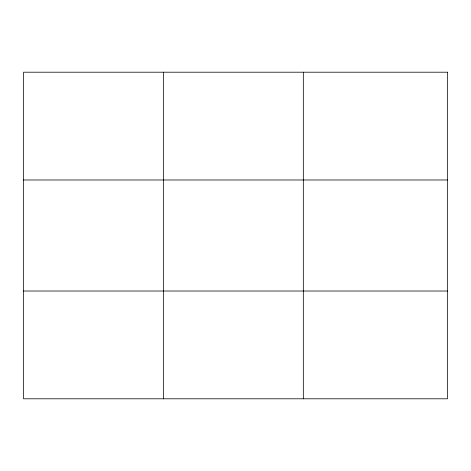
<?xml version="1.0" encoding="UTF-8"?>
<svg xmlns="http://www.w3.org/2000/svg" width="471" height="471" viewBox="0 0 471 471"><rect width="100%" height="100%" fill="white"/><g stroke="black" fill="none" stroke-linecap="round" stroke-linejoin="round"><path stroke-width="0.71" d="M163.437 398.796L163.437 72.204M303.324 398.796L303.324 72.204M23.55 179.981L447.45 179.981M23.55 291.019L447.45 291.019M447.45 72.204L447.45 398.796L23.55 398.796L23.55 72.204L447.45 72.204"/></g></svg>
